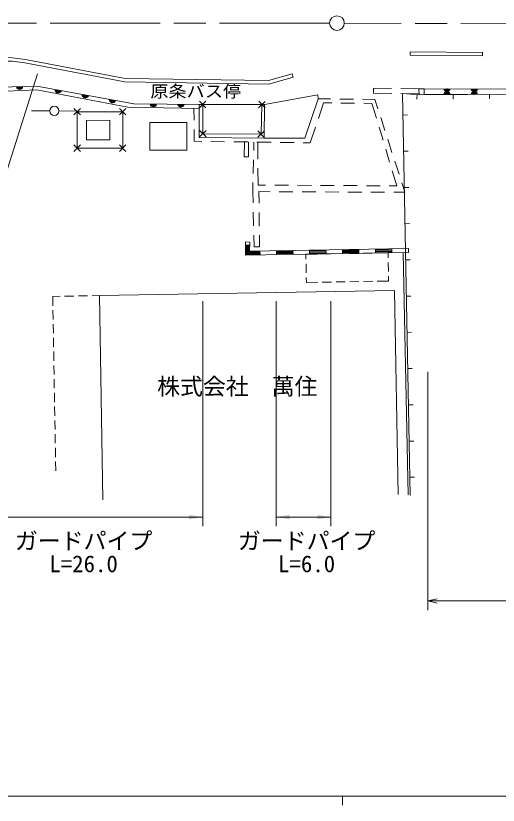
# Model space of a CAD drawing. Units: millimetres, scale not verified. Extents: x 40000 to 680000, y 20000 to 380000.
# Drawn here: x 132331 to 184981, y 204000 to 290064 of the extents above; entities that cross this region are included whole.
import ezdxf
from ezdxf.enums import TextEntityAlignment as Align

# ---------------------------------------------------------------- set-up
doc = ezdxf.new("R2010")
doc.units = ezdxf.units.MM
doc.header["$LTSCALE"] = 1000
doc.linetypes.add('CHAIN', pattern=[18.5, 12, -1.5, 3.5, -1.5])
for name, color, linetype, lineweight in [('M-BGD', 7, 'Continuous', 13), ('M-BMK', 2, 'CHAIN', 13), ('M-BMK-SRVR', 3, 'Continuous', 13), ('M-STR-HTXT', 7, 'Continuous', 13), ('M-STR-STRC', 7, 'Continuous', 13), ('M-STR-STRD', 7, 'Continuous', 13), ('M-TTL-BAND', 7, 'Continuous', 13)]:
    doc.layers.add(name, color=color, linetype=linetype, lineweight=lineweight)
doc.layers.add('M-BGD-HTXT', color=7, linetype='Continuous')
doc.styles.add('ＭＳ ゴシック', font='')
doc.styles.get('ＭＳ ゴシック').set_extended_font_data('MS Gothic')

# ---------------------------------------------------------------- blocks, each defined once
blk = doc.blocks.new('filled_arrow')
at = {"color": 0, "linetype": 'Continuous', "lineweight": -2}
blk.add_solid([(7.5, 1.25), (0, 0), (7.5, -1.25)], dxfattribs=at)

msp = doc.modelspace()

# ---------------------------------------------------------------- linework, layer by layer
at = {"layer": 'M-BGD'}
for p, q in [((171381, 281641), (171367, 282162)), ((171367, 282162), (173348, 282136)), ((171381, 281641), (173361, 281608)), ((174348, 282123), (176328, 282096)), ((174361, 281591), (176342, 281558)), ((176344, 281462), (174527, 281588)), ((174527, 281588), (175374, 237772)), ((176126, 281477), (176092, 280978)), ((213653, 281616), (176344, 281462)), ((180076, 281477), (180078, 280977)), ((184026, 281494), (184028, 280994)), ((153087, 280038), (152376, 280741)), ((153083, 280745), (152380, 280034)), ((158829, 280044), (159555, 280732)), ((158848, 280750), (159536, 280025)), ((165340, 281013), (166681, 280999)), ((165352, 278872), (165923, 280575)), ((165923, 280575), (166809, 280564)), ((167681, 280988), (169181, 280972)), ((170181, 280962), (171522, 280948)), ((171522, 280948), (171852, 279927)), ((139377, 279964), (138670, 279257)), ((139377, 279257), (138670, 279964)), ((144353, 279257), (143646, 279964)), ((143646, 279257), (144353, 279964)), ((151773, 279975), (151787, 278681)), ((167809, 280553), (169309, 280535)), ((170309, 280523), (171195, 280512)), ((171195, 280512), (171687, 278887)), ((136037, 279696), (134037, 279696)), ((137037, 279691), (139037, 279670)), ((172159, 278976), (172620, 277548)), ((174573, 279241), (175073, 279251)), ((151798, 277681), (151812, 276386)), ((153105, 277561), (152394, 276858)), ((152398, 277565), (153101, 276854)), ((158743, 276828), (159469, 277516)), ((158762, 277535), (159450, 276809)), ((164463, 276222), (165034, 277924)), ((171976, 277930), (172411, 276494)), ((151812, 276386), (152621, 276375)), ((153621, 276361), (155121, 276340)), ((156121, 276326), (157620, 276305)), ((158295, 275376), (158317, 276288)), ((158620, 276291), (159430, 276279)), ((158761, 274448), (158756, 276289)), ((159430, 276279), (160197, 276271)), ((172927, 276597), (173388, 275169)), ((138670, 275989), (139377, 275282)), ((139377, 275989), (138670, 275282)), ((139377, 275282), (138670, 275989)), ((143646, 275282), (144353, 275989)), ((143646, 275989), (144353, 275282)), ((161196, 276259), (162696, 276242)), ((163696, 276230), (164463, 276222)), ((172700, 275537), (173134, 274101)), ((174649, 275292), (175149, 275302)), ((158235, 272877), (158271, 274376)), ((173695, 274218), (174156, 272790)), ((158769, 271608), (158764, 273448)), ((173424, 273144), (173916, 271519)), ((158190, 270966), (158212, 271877)), ((159593, 271603), (158769, 271608)), ((162093, 271588), (160593, 271597)), ((164593, 271574), (163093, 271582)), ((167092, 271559), (165593, 271568)), ((169592, 271544), (168092, 271553)), ((172092, 271529), (170592, 271538)), ((173916, 271519), (173092, 271524)), ((174463, 271839), (174793, 270818)), ((174725, 271342), (175225, 271352)), ((158220, 269661), (158190, 270966)), ((160080, 270889), (158868, 270895)), ((158868, 270895), (158879, 269628)), ((162580, 270877), (161080, 270884)), ((165080, 270865), (163580, 270872)), ((167580, 270853), (166080, 270860)), ((170080, 270841), (168580, 270848)), ((172580, 270829), (171080, 270836)), ((174793, 270818), (173580, 270824)), ((158277, 267161), (158243, 268661)), ((158889, 268628), (158903, 267129)), ((174802, 267393), (175302, 267403)), ((158330, 264857), (158300, 266162)), ((158912, 266129), (158923, 264862)), ((157384, 263950), (157412, 265410)), ((157406, 265080), (157856, 265071)), ((157412, 265410), (157862, 265401)), ((157496, 265078), (157476, 264042)), ((157843, 264408), (157862, 265401)), ((175185, 264259), (157384, 263950)), ((157568, 264133), (157586, 265076)), ((157676, 265075), (157660, 264225)), ((158983, 264248), (157660, 264225)), ((157751, 264317), (157766, 265073)), ((157751, 264317), (158981, 264338)), ((175177, 264709), (157843, 264408)), ((158923, 264862), (158330, 264857)), ((158988, 263978), (158980, 264428)), ((160780, 264459), (160787, 264009)), ((162581, 264400), (160781, 264369)), ((162582, 264311), (160783, 264279)), ((162584, 264221), (160784, 264189)), ((162587, 264041), (162579, 264490)), ((164379, 264522), (164387, 264072)), ((166180, 264463), (164381, 264432)), ((166182, 264373), (164382, 264342)), ((166183, 264283), (164384, 264252)), ((166187, 264103), (166179, 264553)), ((167979, 264584), (167986, 264134)), ((169780, 264526), (167980, 264494)), ((169781, 264436), (167982, 264404)), ((169783, 264346), (167983, 264314)), ((169784, 264256), (167985, 264224)), ((169786, 264166), (169778, 264616)), ((171578, 264647), (171586, 264197)), ((173379, 264588), (171580, 264557)), ((173381, 264498), (171581, 264467)), ((173382, 264408), (171583, 264377)), ((173384, 264318), (171584, 264287)), ((171725, 264199), (172964, 264221)), ((172964, 264221), (172973, 263683)), ((173386, 264228), (173378, 264678)), ((174621, 264250), (175138, 237821)), ((175185, 264259), (175177, 264709)), ((158986, 264068), (157476, 264042)), ((157568, 264133), (158985, 264158)), ((162586, 264131), (160786, 264099)), ((163987, 264065), (165226, 264086)), ((163996, 263527), (163987, 264065)), ((166185, 264193), (164385, 264162)), ((165726, 264095), (166726, 264112)), ((167226, 264121), (168226, 264139)), ((168725, 264147), (169725, 264165)), ((170225, 264173), (171225, 264191)), ((174878, 263443), (175378, 263453)), ((164022, 262027), (164005, 263027)), ((172982, 263183), (172999, 262183)), ((173008, 261683), (173018, 261145)), ((164040, 260989), (164031, 261527)), ((165279, 261010), (164040, 260989)), ((166779, 261036), (165779, 261019)), ((168279, 261062), (167279, 261045)), ((169779, 261088), (168779, 261071)), ((171279, 261115), (170279, 261097)), ((173018, 261145), (171778, 261123)), ((174063, 237858), (173676, 260121)), ((136364, 259471), (137159, 259485)), ((136381, 258454), (136364, 259471)), ((137659, 259494), (138659, 259511)), ((139159, 259520), (140159, 259537)), ((140659, 259546), (141455, 259560)), ((174954, 259494), (175454, 259504)), ((136408, 256954), (136390, 257954)), ((136434, 255455), (136416, 256454)), ((136460, 253955), (136442, 254955)), ((175031, 255544), (175530, 255554)), ((136486, 252455), (136468, 253455)), ((136512, 250955), (136495, 251955)), ((175107, 251595), (175607, 251605)), ((136538, 249456), (136521, 250455)), ((136564, 247956), (136547, 248956)), ((136590, 246456), (136573, 247456)), ((175183, 247645), (175683, 247655)), ((136617, 244956), (136599, 245956)), ((136643, 243456), (136625, 244456)), ((175259, 243696), (175759, 243706)), ((136669, 241957), (136651, 242957)), ((136695, 240440), (136677, 241457)), ((175336, 239746), (175836, 239756))]:
    msp.add_line(p, q, dxfattribs=at)
for points in [[(127887, 282211), (134624, 282381), (145207, 280455), (152482, 280388)], [(120845, 270965), (121486, 270608), (126438, 279724), (129690, 281767), (134615, 282002), (144542, 280090), (152392, 279965)], [(159458, 280388), (165279, 281450), (165340, 281013)], [(176884, 282110), (187870, 282049), (187866, 281522), (176900, 281476)], [(165340, 281013), (163891, 276731), (159435, 276719)], [(152731, 280389), (152750, 277209), (159106, 277172), (159192, 280388)], [(173676, 260121), (141455, 259560), (141842, 237297)]]:
    msp.add_lwpolyline(points, dxfattribs=at)
for points in [[(176328, 282096), (176884, 282110), (176900, 281476), (176344, 281462)], [(152353, 280389), (159458, 280388), (159435, 276719), (152352, 276813)], [(139023, 275636), (143999, 275636), (143999, 279611), (139023, 279611)], [(140052, 276539), (142609, 276553), (142598, 278680), (140040, 278666)], [(146962, 275396), (151011, 275396), (151011, 278417), (146962, 278417)], [(157736, 276303), (157717, 274676), (157273, 274682), (157292, 276308)]]:
    msp.add_lwpolyline(points, close=True, dxfattribs=at)
msp.add_circle((136537, 279696), 500, dxfattribs=at)
for centre, radius, start, end in [((132754, 282388), 354, 190.24141, 352.64659), ((132754, 282388), 283, 192.46545, 350.42255), ((132754, 282388), 212, 196.21178, 346.67623), ((132754, 282388), 142, 203.92351, 338.9645), ((132754, 282388), 100, 214.24117, 328.64683), ((136974, 282009), 354, 178.48046, 340.88564), ((136974, 282009), 283, 180.7045, 338.6616), ((136974, 282009), 212, 184.45082, 334.91527), ((136974, 282009), 142, 192.16255, 327.20354), ((136974, 282009), 100, 202.48022, 316.88588), ((139925, 281471), 354, 178.48046, 340.88564), ((139925, 281471), 283, 180.7045, 338.6616), ((139925, 281471), 212, 184.45082, 334.91527), ((139925, 281471), 142, 192.16255, 327.20354), ((139925, 281471), 100, 202.48022, 316.88588), ((179378, 282150), 354, 188.4801, 350.88528), ((179383, 281432), 354, 9.03925, 171.44443), ((179378, 282150), 283, 190.70414, 348.66124), ((179383, 281432), 283, 11.26329, 169.22039), ((179378, 282150), 212, 194.45047, 344.91492), ((179383, 281432), 212, 15.00961, 165.47406), ((179378, 282150), 142, 202.1622, 337.20319), ((179383, 281432), 142, 22.72134, 157.76233), ((179378, 282150), 100, 212.47986, 326.88552), ((179383, 281432), 100, 33.039, 147.44467), ((182378, 282134), 354, 188.4801, 350.88528), ((182383, 281445), 354, 9.03925, 171.44443), ((182378, 282134), 283, 190.70414, 348.66124), ((182383, 281445), 283, 11.26329, 169.22039), ((182378, 282134), 212, 194.45047, 344.91492), ((182383, 281445), 212, 15.00961, 165.47406), ((182378, 282134), 142, 202.1622, 337.20319), ((182383, 281445), 142, 22.72134, 157.76233), ((182378, 282134), 100, 212.47986, 326.88552), ((182383, 281445), 100, 33.039, 147.44467), ((142877, 280934), 354, 178.48046, 340.88564), ((142877, 280934), 283, 180.7045, 338.6616), ((142877, 280934), 212, 184.45082, 334.91527), ((142877, 280934), 142, 192.16255, 327.20354), ((142877, 280934), 100, 202.48022, 316.88588), ((147345, 280489), 354, 188.27404, 350.67921), ((147345, 280489), 283, 190.49807, 348.45518), ((147345, 280489), 212, 194.2444, 344.70885), ((147345, 280489), 142, 201.95613, 336.99712), ((147345, 280489), 100, 212.27379, 326.67946), ((150345, 280462), 354, 188.27404, 350.67921), ((150345, 280462), 283, 190.49807, 348.45518), ((150345, 280462), 212, 194.2444, 344.70885), ((150345, 280462), 142, 201.95613, 336.99712), ((150345, 280462), 100, 212.27379, 326.67946)]:
    msp.add_arc(centre, radius, start, end, dxfattribs=at)
at = {"layer": 'M-BMK'}
for p, q in [((166579, 289264), (67646, 289277)), ((266900, 288913), (168179, 289261))]:
    msp.add_line(p, q, dxfattribs=at)
at = {"layer": 'M-BMK-SRVR'}
msp.add_circle((167379, 289264), 800, dxfattribs=at)
at = {"layer": 'M-STR-HTXT'}
for p, q in [((152731, 258962), (152731, 234418)), ((160731, 258962), (160731, 234418)), ((166731, 258962), (166731, 234418)), ((177316, 251265), (177316, 225265)), ((126731, 235418), (152731, 235418)), ((160731, 235418), (166731, 235418)), ((177316, 226265), (178316, 226515)), ((177316, 226265), (269457, 226265)), ((177316, 226265), (178316, 226015))]:
    msp.add_line(p, q, dxfattribs=at)
at = {"layer": 'M-STR-STRC'}
msp.add_line((134708, 283750), (129998, 268890), dxfattribs=at)
at = {"layer": 'M-STR-STRD'}
msp.add_line((162588, 283377), (162484, 283741), dxfattribs=at)
msp.add_lwpolyline([(175377, 286133), (183268, 286046), (183264, 285698), (175373, 285785)], close=True, dxfattribs=at)
for points in [[(127462, 285130), (131939, 285100), (133333, 284936), (144216, 282855), (159947, 282624), (162588, 283377)], [(127464, 285509), (131963, 285479), (133391, 285311), (144254, 283234), (159897, 283004), (162484, 283741)]]:
    msp.add_lwpolyline(points, dxfattribs=at)
at = {"layer": 'M-TTL-BAND'}
for p, q in [((40000, 205000), (579000, 205000)), ((168000, 205000), (168000, 204000))]:
    msp.add_line(p, q, dxfattribs=at)

# ---------------------------------------------------------------- block references
at = {"layer": 'M-STR-HTXT', "xscale": 200, "yscale": 200, "rotation": 180}
for p in [(152731, 235418), (166731, 235418)]:
    msp.add_blockref('filled_arrow', p, dxfattribs=at)
at = {"layer": 'M-STR-HTXT', "xscale": 200, "yscale": 200}
msp.add_blockref('filled_arrow', (160731, 235418), dxfattribs=at)

# ---------------------------------------------------------------- texts
at = {"layer": 'M-BGD-HTXT', "style": 'ＭＳ ゴシック', "width": 1.1}
msp.add_text('原条バス停', height=1320, dxfattribs=at).set_placement((151972, 280780), align=Align.BOTTOM_CENTER)
at = {"layer": 'M-BGD-HTXT', "style": 'ＭＳ ゴシック'}
msp.add_text('株式会社\u3000萬住', height=1833, dxfattribs=at).set_placement((156503, 249660), align=Align.MIDDLE_CENTER)
at = {"layer": 'M-STR-HTXT', "style": 'ＭＳ ゴシック'}
for s, p in [('ガードパイプ', (139731, 231352)), ('ガードパイプ', (164068, 231352)), ('L=26.0', (139731, 228852)), ('L=6.0', (164068, 228852))]:
    msp.add_text(s, height=1833, dxfattribs=at).set_placement(p, align=Align.BOTTOM_CENTER)

doc.saveas('drawing.dxf')
